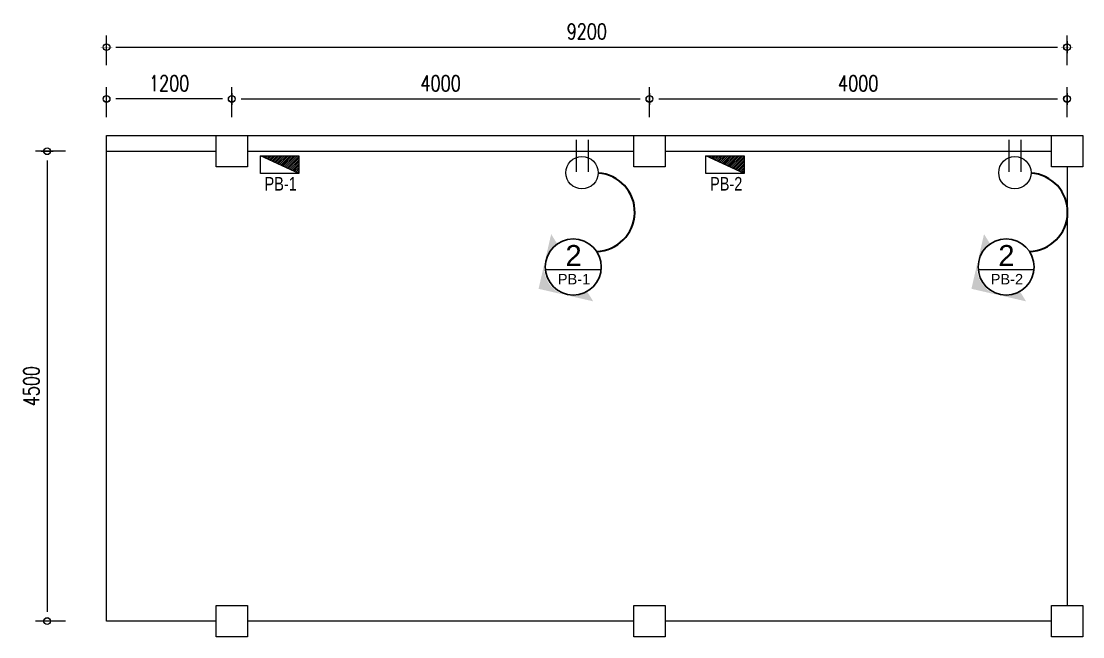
# Model space of a CAD drawing. Header units: millimetres. Extents: x 1634676 to 2610633, y -385676 to -37463.
# Drawn here: x 2139800 to 2149967, y -107155 to -101261 of the extents above; entities that cross this region are included whole.
import ezdxf

# ---------------------------------------------------------------- set-up
doc = ezdxf.new("R2010")
doc.units = ezdxf.units.MM
doc.header["$MEASUREMENT"] = 0
doc.linetypes.add('HIDDEN2', pattern=[0.1875, 0.125, -0.0625])
doc.layers.get('0').update_dxf_attribs({"lineweight": 15})
doc.layers.get('Defpoints').update_dxf_attribs({"color": 250})
for name, color, linetype, lineweight in [('.1', 1, 'Continuous', 9), ('.15', 7, 'Continuous', 15), ('.2', 2, 'Continuous', 20), ('.3', 3, 'Continuous', 30), ('ST-ANNOT_A', 74, 'Continuous', 20), ('ST-DIM_E', 250, 'Continuous', 13), ('ST-HATCH_E', 250, 'Continuous', 9)]:
    doc.layers.add(name, color=color, linetype=linetype, lineweight=lineweight)
doc.layers.add('PDF4_Text', color=7, linetype='Continuous')
doc.layers.add('WI', color=6, linetype='Continuous')
doc.styles.add('PDF Arial', font='arial.ttf')
doc.styles.add('ST_TEXT', font='romans.shx', dxfattribs={"width": 0.75})
doc.styles.add('TXT-2', font='GOTHIC.TTF', dxfattribs={"height": 2.5})
doc.dimstyles.new('ST_D75', dxfattribs={"dimscale": 75, "dimtxt": 2, "dimasz": 1.2, "dimexe": 1.5, "dimexo": 1, "dimgap": 1, "dimtad": 1, "dimdec": 0, "dimzin": 1, "dimdsep": 46, "dimtxsty": 'ST_TEXT', "dimblk": 'OpenIndicator', "dimcen": 1, "dimclrd": 256, "dimclre": 256, "dimclrt": 7, "dimadec": 0, "dimazin": 0, "dimtfac": 1, "dimtdec": 0, "dimtix": 1, "dimtmove": 2, "dimatfit": 3, "dimldrblk": 'OPEN90', "dimfxl": 0.075, "dimlwd": -1, "dimlwe": -1, "dimarcsym": 0})

# ---------------------------------------------------------------- blocks, each defined once
blk = doc.blocks.new('5675675757')
for points in [[(2045777, -47336), (2045777, -47036), (2045477, -47036), (2045477, -47336)], [(2049777, -47336), (2049777, -47036), (2049477, -47036), (2049477, -47336)], [(2053777, -47336), (2053777, -47036), (2053477, -47036), (2053477, -47336)], [(2045777, -51836), (2045777, -51536), (2045477, -51536), (2045477, -51836)], [(2049777, -51836), (2049777, -51536), (2049477, -51536), (2049477, -51836)], [(2053777, -51836), (2053777, -51536), (2053477, -51536), (2053477, -51836)]]:
    blk.add_wipeout(points).dxf.layer = 'ST-HATCH_E'
at = {"layer": '.15', "color": 6}
for points in [[(2045477, -47336), (2045477, -47036), (2045777, -47036), (2045777, -47336)], [(2049477, -47336), (2049477, -47036), (2049777, -47036), (2049777, -47336)], [(2053477, -47336), (2053477, -47036), (2053777, -47036), (2053777, -47336)], [(2045477, -51836), (2045477, -51536), (2045777, -51536), (2045777, -51836)], [(2049477, -51836), (2049477, -51536), (2049777, -51536), (2049777, -51836)], [(2053477, -51836), (2053477, -51536), (2053777, -51536), (2053777, -51836)]]:
    blk.add_lwpolyline(points, close=True, dxfattribs=at)
blk = doc.blocks.new('A$C3C7E2ECF')
at = {"layer": 'WI'}
h = blk.add_hatch(color=31, dxfattribs=at)
h.paths.add_polyline_path([(0.738, 0.949), (0.373, 0.791, -0.205533), (0.691, 0.788, -0.186332), (0.897, 0.584)])
h.paths.add_polyline_path([(0.365, 0.787), (0, 0.629), (0.155, 0.567, -0.195915)])
h.paths.add_polyline_path([(0.9, 0.575, -0.195915), (0.903, 0.272), (1.058, 0.21)])
at = {"layer": 'WI', "color": 31}
blk.add_circle((0.523, 0.402), 0.402, dxfattribs=at)
blk = doc.blocks.new('OpenIndicator')
at = {"layer": 'ST-DIM_E'}
h = blk.add_hatch(color=255, dxfattribs=at)
h.paths.add_polyline_path([(0.35, 0), (0.36, 0, 0.414214), (0, 0.36), (0, 0.35, -0.414214)])
h.paths.add_polyline_path([(0, 0.35), (0, 0.36, 0.414214), (-0.36, 0), (-0.35, 0, -0.414214)])
h.paths.add_polyline_path([(0, -0.35), (0, -0.36, 0.414214), (0.36, 0), (0.35, 0, -0.414214)])
h.paths.add_polyline_path([(-0.35, 0), (-0.36, 0, 0.414214), (0, -0.36), (0, -0.35, -0.414214)])
at = {"layer": 'ST-DIM_E', "color": 255}
blk.add_line((0, 0.63), (0, -0.63), dxfattribs=at)
at = {"layer": 'ST-DIM_E', "color": 255, "const_width": 0.01}
blk.add_lwpolyline([(-0.63, 0), (0.63, 0)], dxfattribs=at)
at = {"layer": 'ST-DIM_E', "color": 255}
for radius in [0.365, 0.35]:
    blk.add_circle((0, 0), radius, dxfattribs=at)
blk = doc.blocks.new('*D1815')
at = {"layer": 'Defpoints', "color": 0, "linetype": 'Continuous', "ltscale": 3, "transparency": 16777216}
for p in [(2145817, -102005), (2141817, -102255), (2145817, -102255)]:
    blk.add_point(p, dxfattribs=at)
at = {"layer": 'ST-DIM_E', "ltscale": 3, "transparency": 16777216}
for p, q in [((2141817, -102180), (2141817, -101893)), ((2145817, -102180), (2145817, -101893)), ((2141907, -102005), (2145727, -102005))]:
    blk.add_line(p, q, dxfattribs=at)
at = {"layer": 'ST-DIM_E', "linetype": 'Continuous', "ltscale": 3, "transparency": 16777216, "xscale": 90, "yscale": 90, "zscale": 90, "rotation": 180}
blk.add_blockref('OpenIndicator', (2141817, -102005), dxfattribs=at)
at = {"layer": 'ST-DIM_E', "linetype": 'Continuous', "ltscale": 3, "transparency": 16777216, "xscale": 90, "yscale": 90, "zscale": 90}
blk.add_blockref('OpenIndicator', (2145817, -102005), dxfattribs=at)
at = {"layer": 'ST-DIM_E', "color": 7, "linetype": 'Continuous', "ltscale": 3, "transparency": 16777216, "insert": (2143817, -101855), "char_height": 150, "attachment_point": 5, "style": 'ST_TEXT'}
blk.add_mtext('4000', dxfattribs=at)
blk = doc.blocks.new('_Open90')
at = {"color": 0, "linetype": 'ByBlock', "lineweight": -2}
for p, q in [((0, 0), (-1, 0)), ((-0.5, 0.5), (0, 0)), ((0, 0), (-0.5, -0.5))]:
    blk.add_line(p, q, dxfattribs=at)
blk = doc.blocks.new('*D1816')
at = {"layer": 'Defpoints', "color": 0, "linetype": 'Continuous', "ltscale": 3, "transparency": 16777216}
for p in [(2149817, -102005), (2145817, -102255), (2149817, -102255)]:
    blk.add_point(p, dxfattribs=at)
at = {"layer": 'ST-DIM_E', "ltscale": 3, "transparency": 16777216}
for p, q in [((2145817, -102180), (2145817, -101893)), ((2149817, -102180), (2149817, -101893)), ((2145907, -102005), (2149727, -102005))]:
    blk.add_line(p, q, dxfattribs=at)
at = {"layer": 'ST-DIM_E', "linetype": 'Continuous', "ltscale": 3, "transparency": 16777216, "xscale": 90, "yscale": 90, "zscale": 90, "rotation": 180}
blk.add_blockref('OpenIndicator', (2145817, -102005), dxfattribs=at)
at = {"layer": 'ST-DIM_E', "linetype": 'Continuous', "ltscale": 3, "transparency": 16777216, "xscale": 90, "yscale": 90, "zscale": 90}
blk.add_blockref('OpenIndicator', (2149817, -102005), dxfattribs=at)
at = {"layer": 'ST-DIM_E', "color": 7, "linetype": 'Continuous', "ltscale": 3, "transparency": 16777216, "insert": (2147817, -101855), "char_height": 150, "attachment_point": 5, "style": 'ST_TEXT'}
blk.add_mtext('4000', dxfattribs=at)
blk = doc.blocks.new('*D1817')
at = {"layer": 'Defpoints', "color": 0, "linetype": 'Continuous', "ltscale": 3, "transparency": 16777216}
for p in [(2140298, -102505), (2140048, -107005), (2140298, -107005)]:
    blk.add_point(p, dxfattribs=at)
at = {"layer": 'ST-DIM_E', "ltscale": 3, "transparency": 16777216}
for p, q in [((2140223, -102505), (2139936, -102505)), ((2140048, -102595), (2140048, -106915)), ((2140223, -107005), (2139936, -107005))]:
    blk.add_line(p, q, dxfattribs=at)
at = {"layer": 'ST-DIM_E', "linetype": 'Continuous', "ltscale": 3, "transparency": 16777216, "xscale": 90, "yscale": 90, "zscale": 90}
for p, rotation in [((2140048, -102505), 90), ((2140048, -107005), 270)]:
    blk.add_blockref('OpenIndicator', p, dxfattribs=dict(at, rotation=rotation))
at = {"layer": 'ST-DIM_E', "color": 7, "linetype": 'Continuous', "ltscale": 3, "transparency": 16777216, "insert": (2139898, -104755), "char_height": 150, "attachment_point": 5, "rotation": 90, "style": 'ST_TEXT'}
blk.add_mtext('4500', dxfattribs=at)
blk = doc.blocks.new('*D1818')
at = {"layer": 'Defpoints', "color": 0, "linetype": 'Continuous', "ltscale": 3, "transparency": 16777216}
for p in [(2140617, -102005), (2140617, -102255), (2141817, -102255)]:
    blk.add_point(p, dxfattribs=at)
at = {"layer": 'ST-DIM_E', "ltscale": 3, "transparency": 16777216}
for p, q in [((2140617, -102180), (2140617, -101893)), ((2141817, -102180), (2141817, -101893)), ((2141727, -102005), (2140707, -102005))]:
    blk.add_line(p, q, dxfattribs=at)
at = {"layer": 'ST-DIM_E', "linetype": 'Continuous', "ltscale": 3, "transparency": 16777216, "xscale": 90, "yscale": 90, "zscale": 90, "rotation": 180}
blk.add_blockref('OpenIndicator', (2140617, -102005), dxfattribs=at)
at = {"layer": 'ST-DIM_E', "linetype": 'Continuous', "ltscale": 3, "transparency": 16777216, "xscale": 90, "yscale": 90, "zscale": 90}
blk.add_blockref('OpenIndicator', (2141817, -102005), dxfattribs=at)
at = {"layer": 'ST-DIM_E', "color": 7, "linetype": 'Continuous', "ltscale": 3, "transparency": 16777216, "insert": (2141217, -101855), "char_height": 150, "attachment_point": 5, "style": 'ST_TEXT'}
blk.add_mtext('1200', dxfattribs=at)
blk = doc.blocks.new('*D1819')
at = {"layer": 'Defpoints', "color": 0, "linetype": 'Continuous', "ltscale": 3, "transparency": 16777216}
for p in [(2149817, -101509), (2140617, -101755), (2149817, -101755)]:
    blk.add_point(p, dxfattribs=at)
at = {"layer": 'ST-DIM_E', "ltscale": 3, "transparency": 16777216}
for p, q in [((2140617, -101680), (2140617, -101397)), ((2149817, -101680), (2149817, -101397)), ((2140707, -101509), (2149727, -101509))]:
    blk.add_line(p, q, dxfattribs=at)
at = {"layer": 'ST-DIM_E', "linetype": 'Continuous', "ltscale": 3, "transparency": 16777216, "xscale": 90, "yscale": 90, "zscale": 90, "rotation": 180}
blk.add_blockref('OpenIndicator', (2140617, -101509), dxfattribs=at)
at = {"layer": 'ST-DIM_E', "linetype": 'Continuous', "ltscale": 3, "transparency": 16777216, "xscale": 90, "yscale": 90, "zscale": 90}
blk.add_blockref('OpenIndicator', (2149817, -101509), dxfattribs=at)
at = {"layer": 'ST-DIM_E', "color": 7, "linetype": 'Continuous', "ltscale": 3, "transparency": 16777216, "insert": (2145217, -101359), "char_height": 150, "attachment_point": 5, "style": 'ST_TEXT'}
blk.add_mtext('9200', dxfattribs=at)

msp = doc.modelspace()

# ---------------------------------------------------------------- linework, layer by layer
at = {"layer": '.1'}
msp.add_lwpolyline([(2140617.481, -102355.04), (2149817.481, -102355.04), (2149817.481, -107005.04), (2140617.481, -107005.04)], close=True, dxfattribs=at)
for points in [[(2140617.481, -102505.04), (2141667.481, -102505.04)], [(2141967.481, -102505.04), (2145667.481, -102505.04)], [(2145967.481, -102505.04), (2149667.481, -102505.04)]]:
    msp.add_lwpolyline(points, dxfattribs=at)

# ---------------------------------------------------------------- dimensions: what is measured, and where the dimension line sits
at = {"layer": 'ST-DIM_E', "color": 1, "linetype": 'Continuous', "ltscale": 3}
for base, p1, p2, picture, middle in [((2149817.481, -101509.138), (2140617.481, -101755.04), (2149817.481, -101755.04), '*D1819', (2145217.481, -101359.138)), ((2140617.481, -102005.04), (2141817.481, -102255.04), (2140617.481, -102255.04), '*D1818', (2141217.481, -101855.04)), ((2145817.481, -102005.04), (2141817.481, -102255.04), (2145817.481, -102255.04), '*D1815', (2143817.481, -101855.04)), ((2149817.481, -102005.04), (2145817.481, -102255.04), (2149817.481, -102255.04), '*D1816', (2147817.481, -101855.04))]:
    dim = msp.add_linear_dim(base=base, p1=p1, p2=p2, dimstyle='ST_D75', dxfattribs=at)
    dim.commit()
    dim.dimension.update_dxf_attribs({"geometry": picture, "text_midpoint": middle})
dim = msp.add_linear_dim(base=(2140048.481, -107005.04), p1=(2140298.481, -102505.04), p2=(2140298.481, -107005.04), angle=90, dimstyle='ST_D75', dxfattribs=at)
dim.commit()
dim.dimension.update_dxf_attribs({"geometry": '*D1817', "text_midpoint": (2139898.481, -104755.04)})

# ---------------------------------------------------------------- next in the draw order: block references
at = {"layer": '.2', "color": 1, "linetype": 'Continuous'}
msp.add_blockref('5675675757', (96190.829, -55318.54), dxfattribs=at)

# ---------------------------------------------------------------- next in the draw order: hatches: boundary and pattern name
at = {"layer": '.2', "ltscale": 2, "true_color": 0xf4ee51}
h = msp.add_hatch(dxfattribs=at)
h.set_pattern_fill('ANSI31', color=41, scale=100, angle=-360)
h.set_pattern_definition([(45, (-20259.782, 18735.704), (-8.838834765, 8.838834765), [])])
h.paths.add_polyline_path([(2142091.5, -102549.328), (2142457.936, -102718.296), (2142457.936, -102549.328)])
h = msp.add_hatch(dxfattribs=at)
h.set_pattern_fill('ANSI31', color=41, scale=100, angle=-360)
h.set_pattern_definition([(45, (-15992.782, 18735.704), (-8.838834765, 8.838834765), [])])
h.paths.add_polyline_path([(2146358.5, -102549.328), (2146724.936, -102718.296), (2146724.936, -102549.328)])

# ---------------------------------------------------------------- next in the draw order: linework, layer by layer
at = {"layer": '.2', "color": 1, "ltscale": 0.005}
for p, q in [((2145118.038, -102701.609), (2145118.038, -102396.576)), ((2145232, -102701.609), (2145232, -102396.576)), ((2149264.038, -102701.609), (2149264.038, -102396.576)), ((2149378, -102701.609), (2149378, -102396.576))]:
    msp.add_line(p, q, dxfattribs=at)
at = {"layer": '.2', "color": 1, "linetype": 'Continuous', "ltscale": 3}
for p, q in [((2144819.707, -103638.655), (2145354.786, -103639.271)), ((2148965.707, -103638.655), (2149500.786, -103639.271))]:
    msp.add_line(p, q, dxfattribs=at)
at = {"layer": '.2', "ltscale": 2}
for points in [[(2142457.936, -102718.296), (2142091.5, -102718.296), (2142091.5, -102549.328), (2142457.936, -102549.328)], [(2146724.936, -102718.296), (2146358.5, -102718.296), (2146358.5, -102549.328), (2146724.936, -102549.328)]]:
    msp.add_lwpolyline(points, close=True, dxfattribs=at)
for points in [[(2142457.936, -102718.296), (2142091.5, -102549.328)], [(2146724.936, -102718.296), (2146358.5, -102549.328)]]:
    msp.add_lwpolyline(points, dxfattribs=at)
at = {"layer": '.2', "color": 1, "ltscale": 0.005}
for centre in [(2145170.972, -102711.402), (2149316.972, -102711.402)]:
    msp.add_circle(centre, 154.971, dxfattribs=at)
at = {"layer": '.3', "linetype": 'Continuous', "ltscale": 3}
for centre in [(2145301.209, -103088.843), (2149447.209, -103088.843)]:
    msp.add_arc(centre, 375.431, 271.3488249, 86.2264695, dxfattribs=at)

# ---------------------------------------------------------------- next in the draw order: block references
at = {"xscale": 667.6427532846066, "yscale": 667.6427532846066, "zscale": 667.6427532846066, "rotation": 143.629731963681}
for p in [(2145527.677, -103605.03), (2149673.677, -103605.03)]:
    msp.add_blockref('A$C3C7E2ECF', p, dxfattribs=at)

# ---------------------------------------------------------------- next in the draw order: texts
at = {"layer": 'PDF4_Text', "linetype": 'HIDDEN2', "attachment_point": 7, "style": 'PDF Arial'}
for s, insert, char_height in [('2', (2145012.589, -103604.03), 200), ('2', (2149158.589, -103604.03), 200), ('PB-1', (2144939.589, -103780.53), 100), ('PB-2', (2149085.589, -103780.53), 100)]:
    msp.add_mtext(s, dxfattribs=dict(at, insert=insert, char_height=char_height))
at = {"layer": 'ST-ANNOT_A', "color": 1, "style": 'TXT-2', "width": 0.8}
for s, p in [('PB-1', (2142130.493, -102882.269)), ('PB-2', (2146397.493, -102882.269))]:
    msp.add_text(s, height=130, dxfattribs=at).set_placement(p)

doc.saveas('drawing.dxf')
